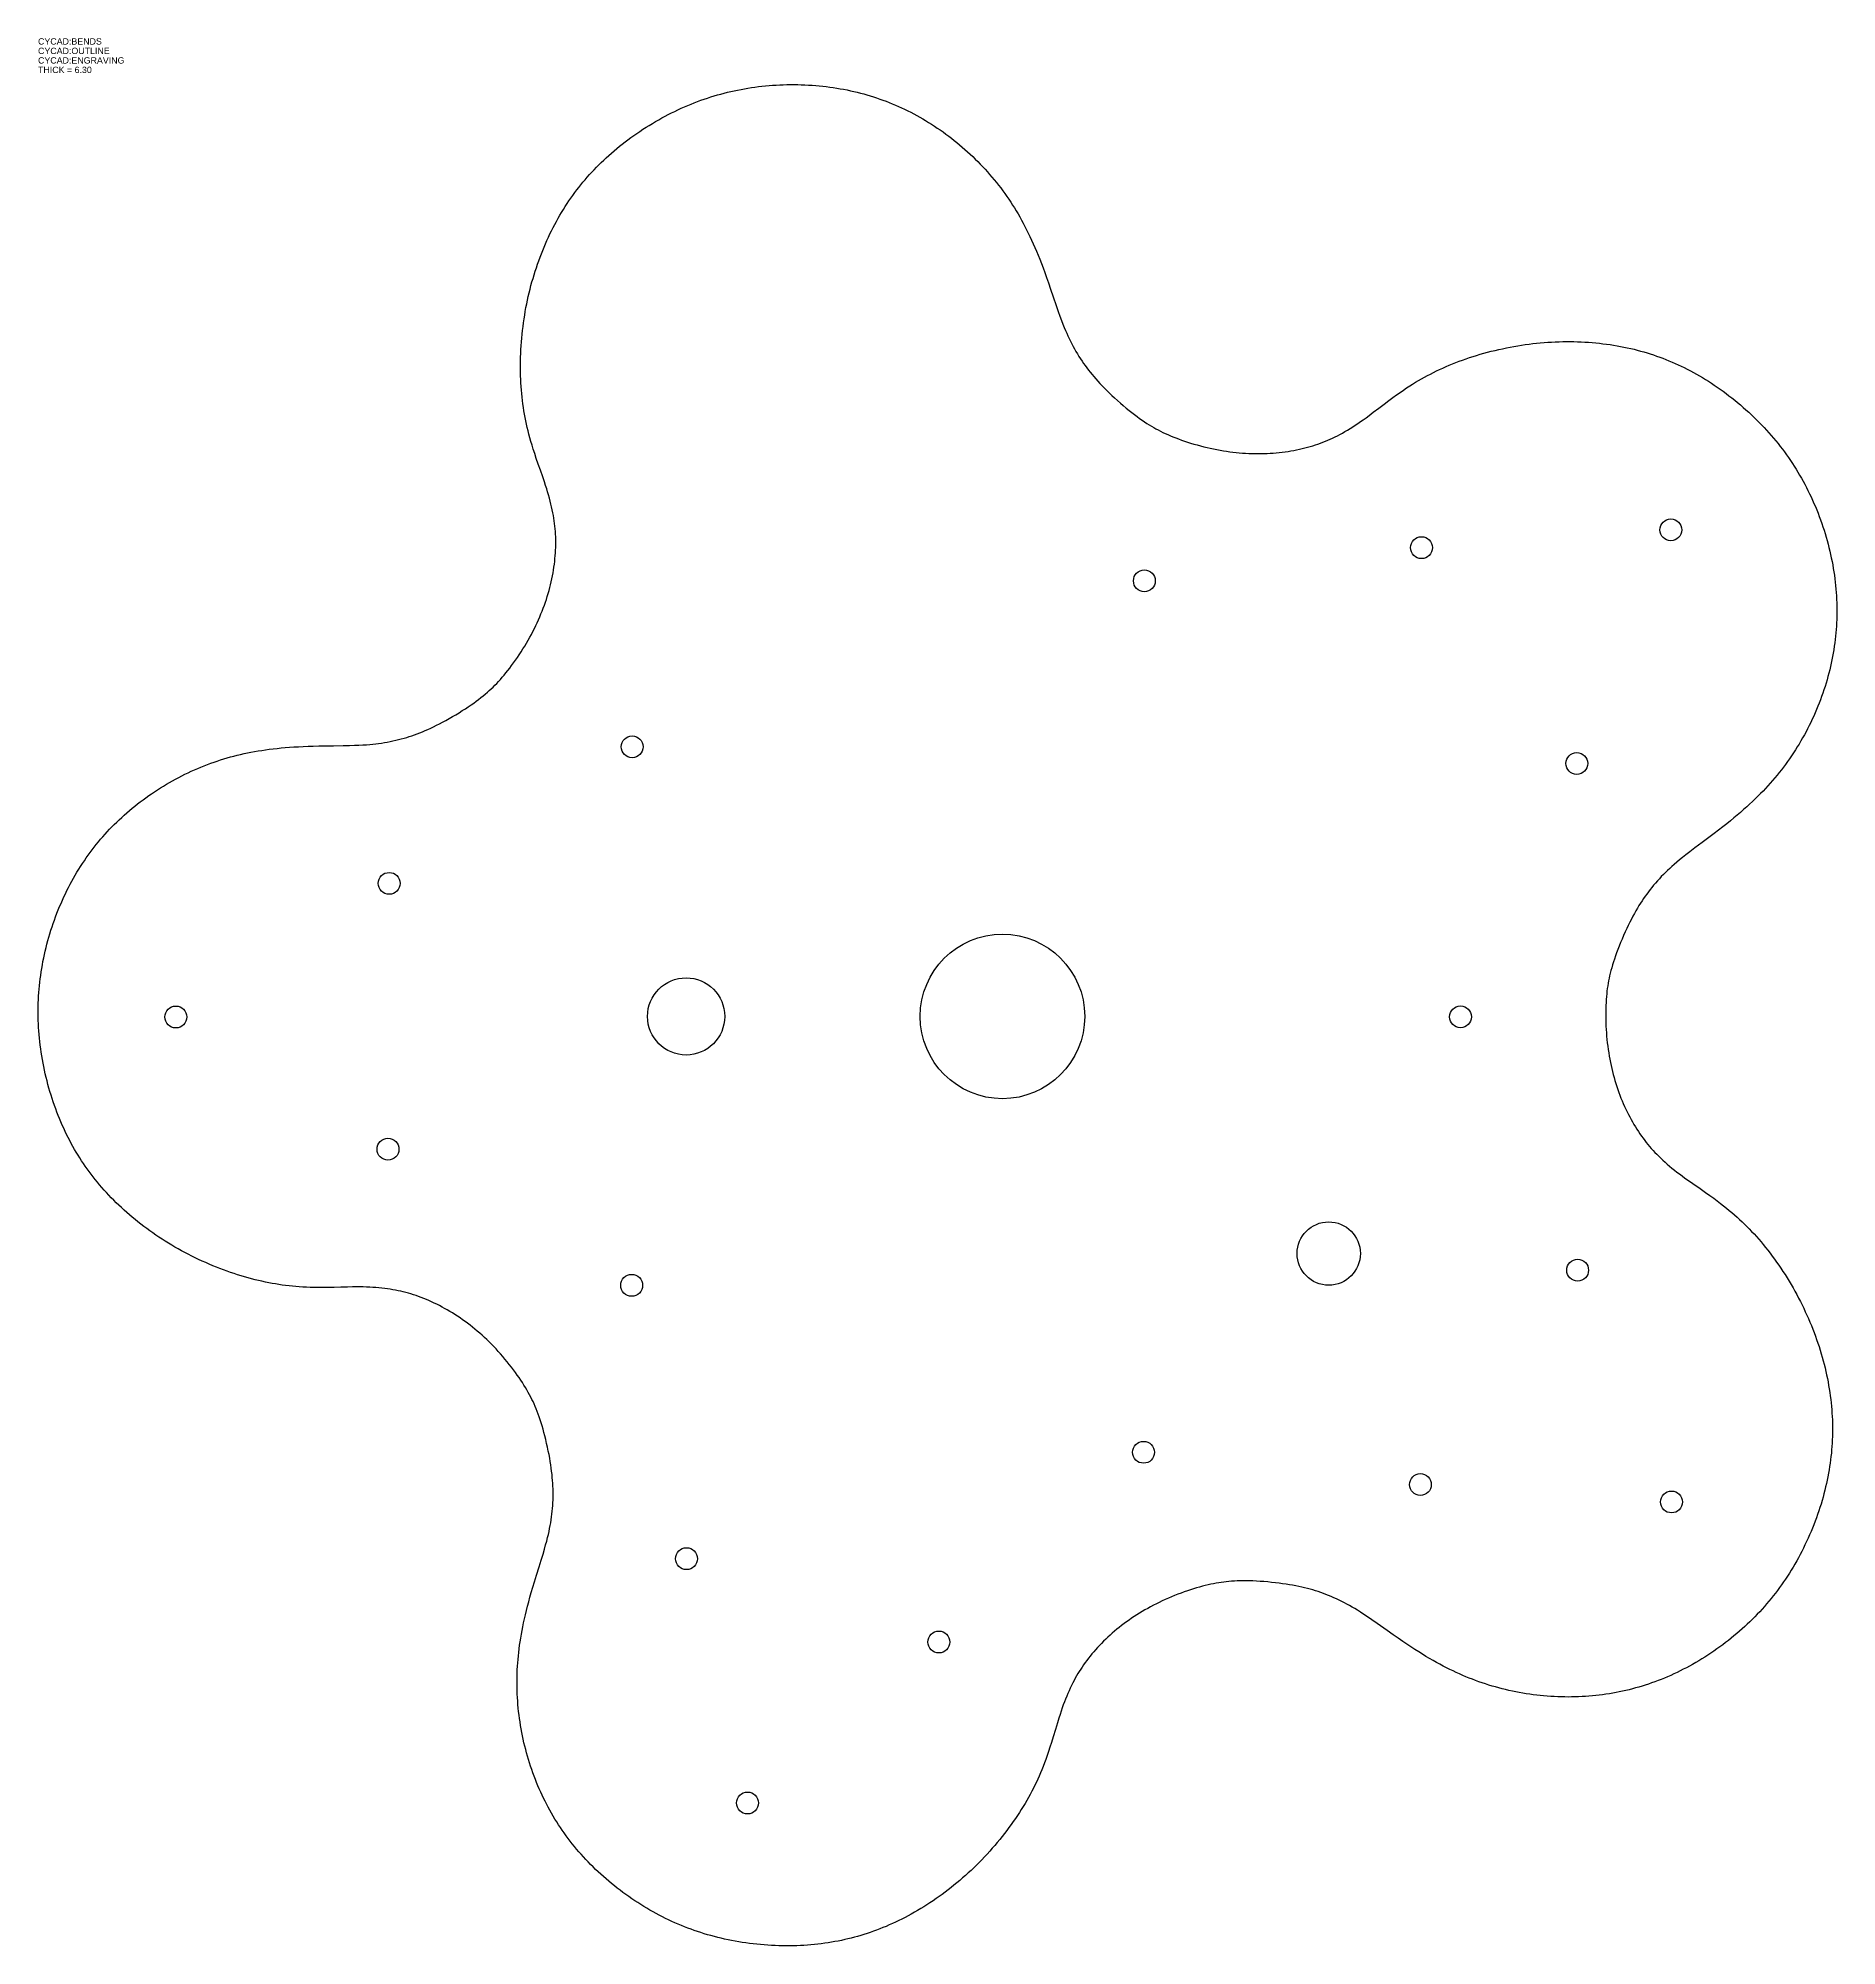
# Model space of a CAD drawing. Header units: millimetres. Extents: x 3 to 287, y -297 to 4.
import ezdxf
from ezdxf.enums import TextEntityAlignment as Align

# ---------------------------------------------------------------- set-up
doc = ezdxf.new("R2010")
doc.units = ezdxf.units.MM
doc.linetypes.add('DASHED', pattern=[0.75, 0.5, -0.25])
for name, color, linetype in [('BENDS', 2, 'DASHED'), ('DESCRIPTION', 1, 'Continuous'), ('ENGRAVING', 4, 'Continuous'), ('OUTLINE', 3, 'Continuous')]:
    doc.layers.add(name, color=color, linetype=linetype)
doc.styles.get("Standard").update_dxf_attribs({"font": 'arial.ttf'})

msp = doc.modelspace()

# ---------------------------------------------------------------- linework, layer by layer
at = {"layer": 'OUTLINE'}
msp.add_lwpolyline([(250.618113, -150.102158), (250.625242, -150.623821), (250.639729, -151.158339), (250.661725, -151.703213), (250.690966, -152.247041), (250.727292, -152.786725), (250.770652, -153.322245), (250.820986, -153.853484), (250.878232, -154.380309), (250.942333, -154.902662), (251.013231, -155.420494), (251.090869, -155.933759), (251.175192, -156.442416), (251.266046, -156.945829), (251.363337, -157.443789), (251.466998, -157.936296), (251.577182, -158.424384), (251.693871, -158.908168), (251.816995, -159.387547), (251.946717, -159.863329), (252.08302, -160.335557), (252.225845, -160.804112), (252.375133, -161.268881), (252.530821, -161.729753), (252.692849, -162.186623), (252.860923, -162.638727), (253.034918, -163.085834), (253.214751, -163.527834), (253.400337, -163.964625), (253.591593, -164.396114), (253.788438, -164.822215), (253.990791, -165.242851), (254.198573, -165.65795), (254.411706, -166.067448), (254.630067, -166.471176), (254.852798, -166.867624), (255.079817, -167.25679), (255.311048, -167.638678), (255.546418, -168.013299), (255.78586, -168.380668), (256.029307, -168.740802), (256.276367, -169.093231), (256.526889, -169.437866), (256.780786, -169.774715), (257.037979, -170.103795), (257.298393, -170.42513), (257.561954, -170.738753), (257.831629, -171.048374), (258.110768, -171.357871), (258.399593, -171.667332), (258.698337, -171.97685), (259.007254, -172.286524), (259.326616, -172.596462), (259.656656, -172.906715), (259.997053, -173.216805), (260.348189, -173.526928), (260.710488, -173.837295), (261.084418, -174.148143), (261.470508, -174.459739), (261.86937, -174.772359), (262.276129, -175.08198), (262.697079, -175.393398), (263.152602, -175.72182), (263.705391, -176.112239), (264.404014, -176.597988), (265.565569, -177.400198), (266.410879, -177.989818), (267.098837, -178.478266), (267.706656, -178.919069), (268.262456, -179.331476), (268.778854, -179.723981), (269.263553, -180.101763), (269.722547, -180.468926), (270.160669, -180.828868), (270.580085, -181.182946), (270.989784, -181.538394), (271.390009, -181.895306), (271.780928, -182.253686), (272.168145, -182.618521), (272.55277, -182.990876), (272.93473, -183.370741), (273.313944, -183.7581), (273.690331, -184.152934), (274.063881, -184.555298), (274.434601, -184.965266), (274.802428, -185.382841), (275.167296, -185.808022), (275.529134, -186.240801), (275.887831, -186.681122), (276.243284, -187.128937), (276.595446, -187.584265), (276.944268, -188.047121), (277.2897, -188.51752), (277.631686, -188.995471), (277.970171, -189.480982), (278.305094, -189.974055), (278.636393, -190.47469), (278.963859, -190.982673), (279.286725, -191.496911), (279.604934, -192.017376), (279.918427, -192.544037), (280.227131, -193.076866), (280.528405, -193.611405), (280.821795, -194.146806), (281.107299, -194.682985), (281.384917, -195.219864), (281.655122, -195.758266), (281.918256, -196.298809), (282.174277, -196.841372), (282.423144, -197.385837), (282.664822, -197.932084), (282.899276, -198.48), (283.126476, -199.02947), (283.346393, -199.580381), (283.559002, -200.132625), (283.764439, -200.686498), (283.962739, -201.242057), (284.153865, -201.799167), (284.337783, -202.357698), (284.514414, -202.917379), (284.683477, -203.477291), (284.844969, -204.037328), (284.998886, -204.59739), (285.145227, -205.157379), (285.283909, -205.716885), (285.414863, -206.275509), (285.538096, -206.833141), (285.653623, -207.389677), (285.761455, -207.945014), (285.861611, -208.49906), (285.954109, -209.051722), (286.038969, -209.602915), (286.116216, -210.152559), (286.185871, -210.700575), (286.247936, -211.24669), (286.302425, -211.79073), (286.349369, -212.332592), (286.388797, -212.87218), (286.420741, -213.409404), (286.445241, -213.944265), (286.462333, -214.476751), (286.472052, -215.00676), (286.474432, -215.534198), (286.469509, -216.058974), (286.457335, -216.581194), (286.437874, -217.104236), (286.411118, -217.627955), (286.377058, -218.152205), (286.335693, -218.676837), (286.287021, -219.201697), (286.230969, -219.72752), (286.167426, -220.255176), (286.096367, -220.78457), (286.01777, -221.315596), (285.931614, -221.848148), (285.837881, -222.38211), (285.736556, -222.917356), (285.627619, -223.453808), (285.511052, -223.991381), (285.386837, -224.529986), (285.254961, -225.069528), (285.115411, -225.60991), (284.968177, -226.151028), (284.813254, -226.692773), (284.650638, -227.235031), (284.480329, -227.777695), (284.30205, -228.321548), (284.115765, -228.866549), (283.92144, -229.412657), (283.719044, -229.959825), (283.50906, -230.506559), (283.292894, -231.049075), (283.070609, -231.587272), (282.842269, -232.121051), (282.607937, -232.650318), (282.36766, -233.175021), (282.121499, -233.695081), (281.869527, -234.210391), (281.611817, -234.720854), (281.348444, -235.226374), (281.07948, -235.726859), (280.804998, -236.222224), (280.525071, -236.712387), (280.23977, -237.197269), (279.94917, -237.676795), (279.653144, -238.151224), (279.351779, -238.620452), (279.045168, -239.084371), (278.733401, -239.542883), (278.416571, -239.995888), (278.094767, -240.443297), (277.768079, -240.885021), (277.436598, -241.320977), (277.100411, -241.751087), (276.759611, -242.175283), (276.412571, -242.595646), (276.058917, -243.012612), (275.698711, -243.426077), (275.332018, -243.835932), (274.958908, -244.242069), (274.579453, -244.644376), (274.193732, -245.042742), (273.801826, -245.437054), (273.403822, -245.827198), (272.999811, -246.213059), (272.589947, -246.594464), (272.174353, -246.971277), (271.753108, -247.343407), (271.326295, -247.71076), (270.894, -248.073246), (270.45631, -248.430772), (270.013319, -248.783246), (269.565122, -249.130576), (269.111817, -249.472671), (268.653505, -249.809439), (268.190449, -250.140672), (267.722802, -250.466252), (267.250678, -250.786091), (266.774195, -251.100101), (266.293465, -251.408189), (265.811059, -251.708693), (265.327101, -252.001576), (264.841675, -252.286826), (264.354866, -252.564434), (263.866668, -252.834448), (263.376399, -253.097283), (262.884193, -253.352893), (262.390179, -253.601235), (261.894484, -253.842269), (261.397232, -254.07596), (260.898546, -254.302278), (260.398541, -254.521193), (259.897335, -254.732683), (259.395038, -254.936726), (258.89176, -255.133304), (258.387778, -255.322334), (257.883244, -255.503789), (257.378282, -255.677654), (256.873011, -255.843919), (256.367546, -256.002577), (255.860818, -256.154004), (255.351762, -256.298539), (254.840526, -256.436134), (254.327261, -256.566746), (253.812116, -256.690333), (253.295235, -256.806865), (252.775252, -256.916653), (252.252276, -257.019651), (251.726423, -257.115814), (251.197809, -257.205099), (250.666558, -257.287464), (250.132795, -257.362869), (249.596652, -257.431276), (249.058263, -257.492646), (248.517767, -257.546947), (247.975306, -257.594144), (247.431054, -257.634205), (246.885202, -257.6671), (246.337875, -257.692805), (245.789201, -257.711299), (245.23931, -257.722565), (244.688335, -257.726585), (244.136411, -257.723345), (243.583677, -257.712834), (243.030272, -257.695042), (242.476339, -257.669962), (241.922041, -257.637588), (241.368044, -257.597948), (240.81449, -257.551049), (240.261521, -257.496902), (239.709278, -257.435518), (239.157903, -257.366914), (238.607536, -257.291106), (238.058319, -257.208114), (237.510391, -257.117961), (236.963891, -257.020671), (236.418959, -256.916272), (235.875785, -256.804802), (235.334518, -256.686297), (234.795296, -256.560791), (234.258258, -256.428324), (233.723541, -256.288935), (233.19128, -256.142667), (232.661607, -255.989563), (232.134651, -255.829669), (231.610542, -255.663035), (231.089404, -255.489709), (230.571217, -255.309695), (230.056069, -255.123034), (229.544096, -254.929783), (229.035429, -254.730002), (228.530198, -254.523757), (228.025361, -254.309838), (227.518826, -254.087337), (227.010583, -253.856186), (226.498788, -253.615483), (225.98307, -253.364954), (225.463197, -253.104378), (224.938919, -252.83352), (224.409615, -252.55195), (223.873386, -252.258541), (223.329546, -251.952762), (222.777307, -251.634011), (222.215762, -251.30159), (221.643549, -250.954512), (221.059161, -250.591664), (220.460896, -250.211769), (219.846033, -249.812887), (219.206063, -249.389257), (218.535021, -248.93658), (217.822858, -248.447776), (217.024825, -247.8918), (216.07362, -247.22125), (214.482838, -246.096303), (213.661545, -245.522929), (212.99272, -245.064587), (212.406773, -244.672017), (211.883955, -244.330781), (211.404131, -244.026669), (210.957054, -243.752298), (210.540962, -243.505782), (210.135727, -243.274275), (209.727027, -243.049166), (209.314999, -242.83053), (208.900826, -242.619003), (208.486085, -242.415378), (208.07089, -242.219659), (207.655348, -242.031843), (207.239561, -241.851923), (206.823624, -241.679887), (206.407487, -241.515662), (205.990823, -241.359066), (205.573791, -241.210121), (205.156545, -241.068841), (204.739231, -240.935237), (204.321987, -240.809311), (203.904959, -240.691002), (203.476961, -240.577057), (203.037116, -240.467396), (202.584537, -240.361961), (202.118185, -240.260684), (201.63683, -240.163481), (201.138979, -240.070259), (200.626923, -239.981679), (200.100513, -239.897901), (199.558345, -239.818875), (198.998733, -239.744544), (198.419619, -239.674836), (197.819292, -239.609825), (197.21116, -239.551241), (196.595034, -239.499157), (195.986964, -239.455144), (195.410633, -239.42091), (194.860125, -239.395659), (194.331176, -239.37882), (193.820819, -239.369977), (193.326817, -239.368806), (192.847385, -239.375048), (192.381065, -239.38849), (191.926653, -239.408971), (191.487793, -239.436151), (191.063958, -239.469806), (190.653572, -239.509789), (190.252362, -239.556258), (189.857457, -239.60929), (189.454221, -239.670691), (189.043152, -239.740563), (188.625232, -239.818902), (188.19999, -239.905935), (187.767219, -240.001857), (187.327499, -240.106694), (186.880319, -240.220707), (186.425115, -240.344189), (185.961403, -240.477427), (185.488362, -240.620819), (185.00518, -240.774797), (184.513643, -240.938987), (184.012952, -241.113812), (183.503598, -241.299324), (182.996255, -241.491839), (182.491063, -241.691324), (181.991727, -241.896341), (181.498999, -242.106537), (181.012867, -242.321854), (180.533401, -242.542204), (180.060622, -242.767514), (179.594545, -242.997716), (179.135179, -243.232744), (178.682528, -243.472536), (178.23651, -243.71707), (177.796684, -243.966528), (177.363114, -244.220823), (176.935859, -244.47987), (176.514971, -244.743587), (176.100494, -245.011894), (175.69219, -245.284888), (175.289169, -245.563111), (174.891544, -245.846458), (174.499424, -246.134827), (174.112912, -246.428113), (173.732104, -246.726215), (173.357298, -247.028876), (172.989319, -247.3354), (172.628225, -247.645681), (172.274066, -247.959619), (171.926887, -248.277117), (171.586726, -248.598082), (171.253592, -248.922442), (170.92737, -249.250251), (170.608116, -249.581395), (170.295949, -249.915712), (169.992403, -250.251508), (169.697422, -250.588727), (169.410949, -250.927322), (169.132922, -251.267248), (168.863279, -251.608466), (168.601955, -251.95094), (168.348713, -252.294863), (168.103507, -252.640189), (167.866343, -252.986803), (167.63722, -253.334596), (167.416129, -253.683469), (167.203054, -254.033327), (166.995746, -254.387658), (166.791057, -254.751788), (166.588915, -255.126092), (166.389241, -255.510984), (166.191946, -255.906922), (165.996929, -256.314418), (165.804133, -256.733975), (165.614988, -257.162868), (165.429451, -257.601459), (165.247473, -258.050147), (165.069001, -258.509369), (164.89398, -258.979607), (164.722333, -259.461384), (164.552856, -259.958425), (164.382447, -260.480054), (164.195468, -261.074024), (163.963268, -261.833101), (163.652743, -262.867589), (163.298337, -264.042664), (163.025457, -264.924481), (162.784796, -265.677294), (162.558217, -266.361191), (162.340338, -266.994915), (162.127911, -267.589778), (161.91885, -268.153092), (161.710834, -268.692295), (161.502838, -269.210918), (161.29257, -269.715479), (161.077682, -270.212126), (160.858217, -270.700949), (160.633675, -271.183317), (160.401164, -271.665623), (160.160669, -272.147799), (159.912174, -272.629771), (159.655669, -273.111459), (159.391145, -273.592783), (159.118612, -274.073629), (158.838057, -274.553926), (158.549468, -275.033605), (158.252834, -275.512595), (157.948147, -275.990819), (157.63544, -276.468139), (157.314696, -276.944498), (156.985892, -277.41985), (156.649006, -277.894142), (156.30402, -278.367321), (155.950918, -278.839328), (155.589686, -279.3101), (155.220316, -279.779573), (154.8428, -280.247676), (154.457778, -280.713529), (154.065723, -281.176499), (153.66666, -281.636511), (153.26062, -282.093488), (152.848482, -282.546376), (152.432809, -282.992319), (152.013686, -283.431273), (151.591197, -283.863198), (151.165426, -284.288062), (150.735349, -284.706939), (150.300983, -285.119833), (149.862429, -285.526665), (149.419789, -285.927357), (148.973164, -286.321838), (148.522655, -286.710036), (148.068362, -287.091886), (147.610383, -287.467323), (147.148799, -287.836304), (146.683202, -288.199177), (146.213708, -288.555862), (145.74043, -288.906282), (145.263484, -289.250362), (144.783505, -289.587652), (144.301124, -289.917724), (143.816438, -290.240545), (143.329538, -290.556086), (142.840516, -290.864319), (142.349876, -291.164955), (141.857789, -291.457928), (141.364361, -291.743215), (140.869694, -292.020799), (140.373883, -292.290664), (139.877024, -292.552801), (139.379204, -292.807202), (138.88051, -293.053863), (138.381022, -293.292784), (137.880842, -293.523953), (137.380298, -293.747257), (136.879499, -293.96269), (136.378549, -294.17025), (135.877546, -294.369939), (135.376584, -294.561763), (134.875512, -294.745822), (134.374397, -294.922131), (133.873345, -295.09069), (133.372456, -295.251502), (132.871827, -295.404574), (132.370218, -295.550338), (131.86548, -295.689446), (131.357749, -295.821843), (130.847163, -295.947477), (130.333866, -296.066297), (129.818003, -296.178256), (129.298366, -296.28361), (128.774688, -296.382381), (128.247046, -296.474518), (127.715524, -296.559968), (127.180213, -296.638681), (126.641264, -296.710595), (126.098855, -296.775652), (125.553073, -296.833805), (125.004009, -296.885012), (124.451762, -296.929229), (123.896364, -296.96642), (123.337687, -296.99656), (122.775804, -297.019609), (122.210797, -297.035525), (121.642749, -297.044271), (121.071623, -297.045811), (120.497213, -297.040108), (119.919571, -297.027121), (119.338758, -297.006809), (118.754837, -296.979129), (118.170901, -296.944169), (117.589105, -296.902041), (117.00956, -296.852773), (116.432371, -296.796397), (115.857646, -296.732942), (115.285541, -296.662449), (114.71618, -296.584955), (114.149683, -296.5005), (113.586165, -296.409123), (113.025736, -296.310868), (112.468501, -296.205777), (111.914563, -296.093894), (111.364018, -295.975265), (110.816958, -295.849934), (110.273306, -295.717911), (109.732791, -295.579157), (109.195548, -295.433724), (108.661705, -295.281668), (108.131388, -295.123044), (107.604718, -294.957908), (107.08181, -294.78632), (106.562776, -294.608338), (106.047724, -294.424021), (105.536757, -294.233431), (105.029537, -294.036477), (104.52343, -293.832166), (104.018552, -293.62052), (103.515023, -293.401565), (103.012967, -293.175332), (102.512509, -292.941853), (102.013776, -292.701165), (101.516901, -292.453309), (101.022015, -292.198329), (100.529254, -291.936273), (100.038754, -291.667193), (99.5508, -291.391222), (99.065511, -291.108411), (98.582999, -290.81881), (98.103378, -290.522469), (97.626762, -290.219444), (97.153266, -289.909792), (96.683006, -289.593574), (96.216099, -289.270854), (95.752663, -288.941698), (95.292859, -288.606206), (94.837048, -288.264628), (94.385348, -287.917046), (93.937879, -287.563545), (93.494756, -287.204212), (93.056861, -286.839743), (92.625742, -286.47143), (92.201441, -286.099354), (91.783991, -285.723591), (91.373426, -285.344217), (90.969435, -284.960997), (90.571669, -284.573642), (90.18021, -284.182265), (89.79514, -283.786974), (89.416532, -283.387879), (89.044456, -282.985086), (88.678979, -282.5787), (88.32016, -282.168825), (87.968057, -281.755562), (87.622722, -281.33901), (87.284232, -280.919298), (86.952739, -280.496656), (86.628301, -280.0712), (86.310967, -279.643045), (86.000786, -279.212301), (85.697793, -278.779082), (85.400776, -278.341718), (85.109546, -277.899936), (84.824193, -277.453859), (84.544803, -277.003614), (84.271462, -276.54933), (84.004021, -276.090756), (83.742087, -275.627212), (83.48574, -275.158792), (83.235055, -274.685593), (82.990112, -274.207717), (82.750987, -273.725269), (82.517757, -273.238361), (82.290499, -272.747108), (82.069289, -272.251628), (81.854203, -271.752046), (81.645313, -271.248489), (81.442709, -270.741123), (81.246461, -270.230084), (81.056628, -269.715483), (80.873268, -269.197437), (80.696439, -268.676065), (80.526196, -268.151489), (80.362594, -267.623835), (80.205685, -267.093231), (80.055521, -266.55981), (79.912151, -266.023704), (79.775684, -265.485269), (79.646247, -264.944974), (79.523875, -264.402954), (79.4086, -263.85935), (79.300453, -263.3143), (79.199461, -262.767944), (79.105651, -262.220421), (79.019044, -261.671872), (78.939662, -261.122437), (78.867521, -260.572255), (78.802639, -260.021475), (78.745031, -259.470261), (78.694707, -258.918757), (78.651676, -258.367107), (78.615943, -257.815455), (78.587511, -257.263942), (78.566379, -256.71271), (78.552545, -256.161896), (78.546005, -255.611639), (78.546751, -255.062074), (78.554772, -254.513306), (78.570061, -253.96528), (78.592604, -253.418144), (78.622387, -252.872046), (78.659395, -252.327128), (78.703581, -251.783531), (78.755409, -251.235242), (78.814964, -250.68208), (78.882385, -250.1234), (78.957874, -249.558162), (79.041561, -248.986095), (79.133586, -248.40691), (79.234099, -247.82029), (79.343523, -247.224325), (79.462246, -246.617581), (79.590583, -245.999158), (79.7289, -245.368026), (79.87763, -244.722922), (80.037367, -244.062005), (80.208754, -243.383384), (80.392569, -242.68476), (80.590776, -241.959411), (80.806101, -241.198276), (81.041367, -240.392496), (81.305661, -239.511895), (81.618894, -238.491339), (82.029944, -237.170781), (82.365609, -236.088075), (82.654054, -235.138742), (82.881274, -234.366622), (83.07207, -233.692023), (83.233826, -233.0925), (83.373696, -232.544964), (83.495535, -232.037416), (83.601273, -231.564726), (83.6959, -231.107903), (83.783354, -230.649851), (83.863606, -230.190724), (83.936458, -229.73162), (84.001615, -229.274445), (84.059113, -228.819309), (84.108985, -228.366314), (84.151271, -227.915552), (84.186011, -227.467111), (84.213261, -227.020943), (84.233102, -226.576497), (84.245562, -226.133938), (84.250671, -225.69342), (84.248464, -225.255091), (84.238978, -224.819089), (84.222301, -224.385539), (84.198097, -223.943614), (84.166131, -223.491312), (84.12617, -223.027678), (84.077939, -222.551585), (84.021113, -222.061686), (83.955283, -221.556331), (83.88082, -221.04036), (83.797864, -220.515989), (83.706202, -219.982534), (83.604143, -219.430716), (83.490368, -218.854593), (83.363444, -218.249108), (83.229863, -217.647374), (83.089978, -217.050919), (82.945549, -216.46738), (82.800331, -215.911591), (82.653631, -215.379467), (82.5055, -214.870046), (82.355804, -214.381767), (82.204095, -213.912148), (82.050023, -213.459229), (81.893305, -213.021427), (81.733701, -212.597444), (81.572153, -212.189258), (81.408859, -211.796733), (81.243528, -211.418503), (81.075051, -211.051423), (80.902754, -210.69338), (80.719567, -210.32926), (80.525286, -209.959083), (80.320998, -209.585339), (80.106369, -209.207688), (79.881066, -208.825826), (79.644985, -208.439861), (79.397689, -208.049344), (79.13867, -207.653766), (78.868052, -207.253604), (78.585273, -206.84829), (78.289676, -206.437165), (77.981228, -206.020476), (77.659185, -205.597487), (77.322805, -205.167637), (76.982351, -204.74441), (76.637915, -204.327862), (76.289581, -203.918043), (75.937436, -203.514996), (75.58156, -203.118764), (75.22291, -202.730368), (74.861877, -202.350155), (74.498519, -201.978098), (74.13289, -201.614166), (73.765043, -201.258327), (73.395028, -200.910543), (73.022132, -200.570061), (72.646371, -200.236837), (72.267851, -199.910913), (71.886676, -199.592325), (71.502943, -199.281104), (71.116753, -198.977273), (70.727391, -198.680216), (70.334932, -198.389958), (69.939505, -198.106566), (69.54124, -197.830103), (69.14026, -197.560624), (68.73669, -197.298186), (68.331439, -197.043355), (67.924699, -196.796203), (67.516587, -196.556751), (67.107214, -196.325016), (66.696686, -196.101008), (66.285104, -195.884734), (65.872525, -195.676175), (65.459068, -195.475344), (65.044843, -195.282258), (64.631711, -195.097745), (64.219885, -194.921821), (63.809397, -194.754416), (63.400269, -194.595458), (62.992522, -194.444877), (62.58617, -194.302599), (62.180789, -194.168398), (61.776265, -194.04217), (61.372727, -193.923898), (60.970296, -193.813557), (60.569081, -193.711118), (60.169184, -193.616548), (59.767703, -193.529057), (59.357827, -193.447115), (58.939189, -193.370772), (58.511389, -193.30008), (58.073981, -193.235098), (57.62647, -193.17589), (57.168282, -193.12254), (56.702395, -193.075559), (56.228742, -193.035048), (55.746976, -193.001084), (55.25672, -192.973752), (54.757558, -192.953143), (54.249041, -192.939351), (53.727794, -192.932392), (53.181566, -192.932135), (52.558462, -192.938537), (51.762374, -192.953168), (50.675369, -192.978781), (49.661395, -193.001758), (48.707583, -193.01747), (47.902529, -193.02346), (47.174875, -193.021311), (46.498903, -193.01179), (45.8624, -192.995342), (45.257518, -192.972262), (44.677668, -192.942712), (44.118167, -192.906794), (43.575393, -192.864596), (43.037621, -192.815463), (42.50486, -192.759455), (41.97711, -192.696644), (41.449286, -192.626508), (40.918881, -192.548717), (40.385946, -192.46323), (39.850534, -192.370006), (39.312706, -192.269005), (38.772622, -192.160204), (38.230511, -192.043601), (37.686429, -191.91916), (37.140438, -191.786846), (36.592604, -191.646627), (36.04299, -191.498471), (35.491627, -191.342337), (34.93854, -191.178181), (34.38376, -191.005963), (33.827318, -190.82564), (33.269251, -190.637172), (32.709601, -190.440521), (32.148413, -190.235648), (31.585736, -190.022517), (31.021839, -189.801168), (30.4585, -189.57224), (29.895793, -189.335734), (29.3338, -189.091654), (28.772607, -188.839996), (28.216349, -188.582565), (27.666059, -188.319863), (27.121785, -188.051953), (26.583572, -187.778901), (26.050562, -187.50032), (25.521942, -187.215821), (24.997821, -186.925476), (24.478301, -186.629358), (23.963484, -186.32754), (23.453466, -186.020098), (22.948341, -185.707104), (22.448201, -185.388634), (21.953134, -185.064763), (21.463026, -184.735437), (20.977858, -184.400662), (20.497732, -184.060521), (20.022748, -183.715103), (19.553043, -183.364519), (19.089216, -183.009233), (18.631342, -182.649332), (18.179493, -182.284901), (17.733735, -181.916024), (17.294505, -181.543088), (16.862391, -181.166628), (16.437426, -180.786725), (16.019639, -180.403457), (15.609052, -180.0169), (15.205385, -179.626848), (14.808461, -179.233177), (14.418337, -178.835985), (14.035063, -178.435369), (13.658688, -178.03142), (13.289589, -177.624585), (12.928058, -177.215236), (12.574114, -176.80346), (12.22777, -176.389339), (11.889038, -175.972948), (11.557771, -175.554183), (11.23368, -175.13274), (10.916812, -174.708734), (10.60721, -174.282277), (10.304914, -173.853476), (10.00995, -173.422441), (9.720615, -172.986764), (9.436629, -172.546012), (9.158083, -172.100293), (8.885067, -171.649716), (8.617671, -171.194396), (8.355774, -170.734104), (8.098867, -170.267916), (7.847026, -169.79589), (7.600325, -169.318088), (7.358842, -168.83458), (7.122654, -168.345439), (6.891901, -167.850867), (6.666659, -167.350945), (6.446994, -166.845742), (6.232979, -166.335334), (6.024682, -165.819802), (5.822072, -165.298981), (5.625181, -164.772857), (5.434073, -164.241487), (5.248811, -163.704938), (5.069456, -163.163276), (4.896006, -162.616376), (4.728507, -162.06425), (4.567016, -161.506947), (4.41159, -160.944518), (4.262522, -160.3778), (4.121025, -159.811228), (3.9871, -159.244911), (3.860746, -158.67895), (3.741959, -158.113448), (3.630677, -157.54824), (3.526847, -156.983187), (3.430474, -156.418422), (3.341561, -155.854075), (3.260107, -155.290272), (3.186108, -154.727138), (3.119558, -154.16479), (3.06045, -153.603346), (3.008772, -153.042917), (2.964515, -152.483614), (2.92769, -151.925876), (2.898283, -151.369879), (2.876271, -150.815739), (2.86163, -150.263564), (2.85433, -149.713461), (2.854322, -149.164323), (2.861593, -148.616034), (2.876129, -148.068738), (2.897916, -147.522581), (2.926933, -146.977704), (2.96324, -146.432595), (3.00689, -145.886529), (3.057893, -145.339628), (3.116256, -144.792015), (3.181987, -144.243818), (3.255087, -143.695169), (3.335558, -143.146202), (3.423396, -142.597054), (3.518599, -142.047865), (3.621156, -141.498778), (3.731067, -140.949886), (3.848334, -140.401259), (3.972946, -139.85302), (4.104893, -139.305293), (4.244159, -138.758204), (4.390727, -138.211883), (4.544576, -137.66646), (4.705685, -137.122067), (4.874026, -136.57884), (5.049573, -136.036915), (5.232122, -135.496964), (5.42154, -134.959404), (5.617782, -134.424364), (5.820798, -133.891975), (6.030544, -133.362367), (6.246252, -132.837495), (6.467719, -132.317786), (6.694878, -131.80331), (6.927665, -131.294136), (7.166011, -130.790323), (7.410198, -130.291197), (7.660169, -129.796822), (7.915844, -129.307307), (8.177144, -128.822758), (8.443987, -128.343275), (8.716295, -127.868953), (8.993987, -127.399882), (9.276986, -126.936148), (9.565213, -126.477832), (9.85859, -126.025012), (10.156997, -125.577827), (10.460322, -125.136398), (10.768471, -124.700816), (11.081349, -124.271166), (11.398863, -123.847526), (11.721385, -123.429339), (12.050015, -123.015134), (12.384667, -122.605032), (12.725253, -122.199156), (13.071681, -121.797627), (13.423854, -121.400563), (13.782307, -121.007365), (14.147137, -120.61795), (14.518278, -120.232422), (14.895658, -119.850884), (15.279202, -119.473442), (15.66883, -119.100203), (16.064459, -118.731274), (16.465999, -118.366763), (16.873359, -118.006781), (17.28644, -117.651435), (17.705136, -117.300843), (18.129301, -116.955147), (18.558847, -116.614437), (18.993684, -116.278805), (19.433716, -115.948342), (19.878845, -115.623138), (20.328969, -115.303284), (20.783985, -114.988869), (21.243783, -114.679982), (21.708253, -114.376712), (22.177281, -114.079148), (22.650321, -113.787649), (23.1272, -113.502327), (23.607794, -113.223256), (24.091982, -112.950509), (24.57964, -112.684155), (25.070641, -112.424261), (25.564861, -112.170894), (26.062172, -111.924117), (26.562448, -111.683989), (27.065559, -111.450568), (27.571371, -111.223915), (28.079746, -111.004086), (28.59055, -110.791132), (29.103649, -110.585105), (29.618906, -110.386052), (30.136189, -110.194016), (30.655363, -110.009041), (31.176296, -109.831164), (31.698855, -109.660422), (32.222909, -109.496847), (32.748491, -109.340419), (33.27557, -109.191136), (33.804, -109.049034), (34.333639, -108.914142), (34.864342, -108.786483), (35.399565, -108.665194), (35.94232, -108.549613), (36.492762, -108.439785), (37.051838, -108.335601), (37.619837, -108.237101), (38.197073, -108.144328), (38.783882, -108.057327), (39.381386, -107.976029), (39.991896, -107.900226), (40.616354, -107.82994), (41.255841, -107.765197), (41.911614, -107.706025), (42.585364, -107.652436), (43.279084, -107.604447), (43.995108, -107.562089), (44.737298, -107.525317), (45.517852, -107.493736), (46.345703, -107.467295), (47.238529, -107.445699), (48.263441, -107.427609), (49.548971, -107.410966), (51.076825, -107.390793), (52.061755, -107.37167), (52.862152, -107.349052), (53.56032, -107.321897), (54.178284, -107.290347), (54.740122, -107.254063), (55.258354, -107.213022), (55.741494, -107.167231), (56.203758, -107.11601), (56.665276, -107.057556), (57.125893, -106.991886), (57.584914, -106.919086), (58.040062, -106.839515), (58.491223, -106.753237), (58.938293, -106.660316), (59.381174, -106.560815), (59.819779, -106.454799), (60.253983, -106.342334), (60.682119, -106.223892), (61.104184, -106.099548), (61.520183, -105.969395), (61.93429, -105.832216), (62.346813, -105.687909), (62.757569, -105.536543), (63.172601, -105.375917), (63.594444, -105.204946), (64.023815, -105.023173), (64.461551, -104.830065), (64.908637, -104.624996), (65.366255, -104.407213), (65.832761, -104.17725), (66.306909, -103.935507), (66.789634, -103.681338), (67.285265, -103.412296), (67.797851, -103.125948), (68.330765, -102.820011), (68.860929, -102.507273), (69.38436, -102.190039), (69.896213, -101.871192), (70.379945, -101.561093), (70.839701, -101.257549), (71.277537, -100.959593), (71.695058, -100.666506), (72.09441, -100.377141), (72.477294, -100.090595), (72.845087, -99.806133), (73.198924, -99.523146), (73.53674, -99.243508), (73.857905, -98.968048), (74.163944, -98.695839), (74.460761, -98.422053), (74.754532, -98.141214), (75.045144, -97.853366), (75.333541, -97.557558), (75.623885, -97.249465), (75.916659, -96.928331), (76.212415, -96.593243), (76.507816, -96.247663), (76.802941, -95.891314), (77.09798, -95.523782), (77.394214, -95.143279), (77.692258, -94.748765), (77.992649, -94.339228), (78.294094, -93.916101), (78.596596, -93.4791), (78.900572, -93.027259), (79.197896, -92.572265), (79.48752, -92.115723), (79.769431, -91.657728), (80.043617, -91.198372), (80.310071, -90.737743), (80.568428, -90.276536), (80.818263, -89.815601), (81.059618, -89.354987), (81.292538, -88.894739), (81.51707, -88.434896), (81.733262, -87.975496), (81.941509, -87.515848), (82.142019, -87.055611), (82.33478, -86.594904), (82.519786, -86.133841), (82.697034, -85.672532), (82.866527, -85.211081), (83.028501, -84.748967), (83.183042, -84.286036), (83.330126, -83.822435), (83.469736, -83.358306), (83.601855, -82.893784), (83.726471, -82.429004), (83.843395, -81.96476), (83.952548, -81.501509), (84.053945, -81.03937), (84.147606, -80.578452), (84.233556, -80.118858), (84.311818, -79.660688), (84.382397, -79.204176), (84.445317, -78.749449), (84.500608, -78.296609), (84.54816, -77.846888), (84.587998, -77.400637), (84.620188, -76.957899), (84.644796, -76.518706), (84.661887, -76.083087), (84.671525, -75.651062), (84.673747, -75.223613), (84.668624, -74.801485), (84.656249, -74.384617), (84.636681, -73.971303), (84.609873, -73.558928), (84.575847, -73.147704), (84.534558, -72.736547), (84.485439, -72.319609), (84.428343, -71.896611), (84.363115, -71.467253), (84.289582, -71.031206), (84.207555, -70.588107), (84.11682, -70.137549), (84.017503, -69.680906), (83.909504, -69.218277), (83.792619, -68.749292), (83.66662, -68.273541), (83.531259, -67.790571), (83.386251, -67.299874), (83.231893, -66.802969), (83.064494, -66.287675), (82.864076, -65.692246), (82.601665, -64.932907), (82.235518, -63.890476), (81.89348, -62.912992), (81.588096, -62.021817), (81.335858, -61.263207), (81.114923, -60.574786), (80.916433, -59.931697), (80.736406, -59.323076), (80.572254, -58.741873), (80.421909, -58.182269), (80.283831, -57.63982), (80.157067, -57.112114), (80.038193, -56.586019), (79.927181, -56.061617), (79.823997, -55.538985), (79.728028, -55.015365), (79.638539, -54.486904), (79.555587, -53.953631), (79.479225, -53.41558), (79.409511, -52.872791), (79.346507, -52.325346), (79.290296, -51.773534), (79.240931, -51.217392), (79.198462, -50.656967), (79.162941, -50.092307), (79.13442, -49.523466), (79.112949, -48.950504), (79.098577, -48.37343), (79.091353, -47.792257), (79.091326, -47.207001), (79.098547, -46.617685), (79.113064, -46.024333), (79.134928, -45.426976), (79.164189, -44.825646), (79.200903, -44.220381), (79.244987, -43.61353), (79.296443, -43.005418), (79.355286, -42.396134), (79.421533, -41.785772), (79.494901, -41.177269), (79.575134, -40.572735), (79.662185, -39.97224), (79.756009, -39.375849), (79.856633, -38.783101), (79.964247, -38.192673), (80.078815, -37.60469), (80.200299, -37.019274), (80.32866, -36.436545), (80.463858, -35.856617), (80.605853, -35.279606), (80.7546, -34.70562), (80.910056, -34.134768), (81.072189, -33.567106), (81.240971, -33.002673), (81.41635, -32.44159), (81.598273, -31.883978), (81.786682, -31.32995), (81.9818, -30.778792), (82.183638, -30.230456), (82.391519, -29.686804), (82.604768, -29.149545), (82.823425, -28.618428), (83.04786, -28.092421), (83.277999, -27.571619), (83.513767, -27.056109), (83.755093, -26.545973), (84.001903, -26.041288), (84.254126, -25.542125), (84.511692, -25.04855), (84.774533, -24.560624), (85.042579, -24.078403), (85.315663, -23.602128), (85.593494, -23.132234), (85.875993, -22.668777), (86.16308, -22.211806), (86.454678, -21.761363), (86.750744, -21.317433), (87.051641, -20.879394), (87.357274, -20.44733), (87.667553, -20.021317), (87.982389, -19.601427), (88.301691, -19.187724), (88.626674, -18.778561), (88.958269, -18.37275), (89.296408, -17.970408), (89.641016, -17.571655), (89.992017, -17.176613), (90.349331, -16.785392), (90.713766, -16.39713), (91.085291, -16.011916), (91.463869, -15.629837), (91.84946, -15.250987), (92.24202, -14.875461), (92.641442, -14.503411), (93.047653, -14.134952), (93.460607, -13.770173), (93.880254, -13.409162), (94.306538, -13.052013), (94.739584, -12.698662), (95.179505, -12.349062), (95.626271, -12.003287), (96.079845, -11.661414), (96.540187, -11.323523), (97.007215, -10.989721), (97.480873, -10.660097), (97.961125, -10.334722), (98.44793, -10.013667), (98.941255, -9.697024), (99.436878, -9.387561), (99.934483, -9.085451), (100.433973, -8.79072), (100.935253, -8.503393), (101.438399, -8.223392), (101.943718, -7.950516), (102.451082, -7.684811), (102.960368, -7.426321), (103.471455, -7.175085), (103.984224, -6.931137), (104.498558, -6.69451), (105.014343, -6.465233), (105.53147, -6.24333), (106.049829, -6.028825), (106.569048, -5.821849), (107.088854, -5.622484), (107.60913, -5.430744), (108.129762, -5.246639), (108.650642, -5.070174), (109.172635, -4.901019), (109.696275, -4.738979), (110.22142, -4.584091), (110.747926, -4.436388), (111.275653, -4.295899), (111.80541, -4.162393), (112.338351, -4.035574), (112.874366, -3.915489), (113.413339, -3.802184), (113.955151, -3.695705), (114.499678, -3.596094), (115.046795, -3.503394), (115.596369, -3.417646), (116.148268, -3.338886), (116.702352, -3.267153), (117.258505, -3.202478), (117.816656, -3.144883), (118.376685, -3.094398), (118.938472, -3.051049), (119.501892, -3.014862), (120.066817, -2.985858), (120.633117, -2.964059), (121.200659, -2.949483), (121.769308, -2.942148), (122.338925, -2.942069), (122.908915, -2.949259), (123.478655, -2.963721), (124.048005, -2.985448), (124.616828, -3.014434), (125.184985, -3.050673), (125.750837, -3.094064), (126.31355, -3.144525), (126.873036, -3.202014), (127.429212, -3.266491), (127.982, -3.337911), (128.531974, -3.416312), (129.079209, -3.501681), (129.623575, -3.593973), (130.164946, -3.693146), (130.703203, -3.799154), (131.238228, -3.91195), (131.769911, -4.031486), (132.298146, -4.157713), (132.822829, -4.290582), (133.343865, -4.430042), (133.861131, -4.576036), (134.374488, -4.728496), (134.883818, -4.887361), (135.389011, -5.052568), (135.889958, -5.224054), (136.386797, -5.401822), (136.881867, -5.586675), (137.375026, -5.778573), (137.866132, -5.97747), (138.35504, -6.183319), (138.841607, -6.396067), (139.326265, -6.61591), (139.809283, -6.842982), (140.290542, -7.077252), (140.769922, -7.318685), (141.247301, -7.567242), (141.722552, -7.82288), (142.195549, -8.085552), (142.666161, -8.355209), (143.134258, -8.631796), (143.599706, -8.915255), (144.062372, -9.205525), (144.522061, -9.502505), (144.978654, -9.806134), (145.432037, -10.116354), (145.882094, -10.433102), (146.328709, -10.756314), (146.771764, -11.085919), (147.211143, -11.421847), (147.646727, -11.764021), (148.078398, -12.112363), (148.506038, -12.466791), (148.929234, -12.82698), (149.347725, -13.192714), (149.761403, -13.5639), (150.170161, -13.940443), (150.573896, -14.322247), (150.972504, -14.709213), (151.365885, -15.101242), (151.753939, -15.498233), (152.136572, -15.900083), (152.513687, -16.306689), (152.885197, -16.717949), (153.251011, -17.133757), (153.611038, -17.554001), (153.965186, -17.978566), (154.31337, -18.407341), (154.655505, -18.840209), (154.99151, -19.277056), (155.321306, -19.717768), (155.64482, -20.16223), (155.961977, -20.610326), (156.272783, -21.062044), (156.577274, -21.51742), (156.875373, -21.976326), (157.167006, -22.438637), (157.452106, -22.904224), (157.732418, -23.375875), (158.009805, -23.856756), (158.284282, -24.347054), (158.556043, -24.847289), (158.825147, -25.357766), (159.091651, -25.878794), (159.355615, -26.41071), (159.617418, -26.954486), (159.878045, -27.512415), (160.137773, -28.085414), (160.396919, -28.674541), (160.655853, -29.281022), (160.915067, -29.906435), (161.175173, -30.552712), (161.436874, -31.222119), (161.701159, -31.917679), (161.972769, -32.652444), (162.254713, -33.435468), (162.552377, -34.282519), (162.889171, -35.261065), (163.310828, -36.504466), (163.773701, -37.867159), (164.096018, -38.797213), (164.364927, -39.551524), (164.606823, -40.207938), (164.827659, -40.785514), (165.035492, -41.307828), (165.234127, -41.78661), (165.42748, -42.233112), (165.618839, -42.656492), (165.816846, -43.076923), (166.021434, -43.494261), (166.232479, -43.908218), (166.44878, -44.31643), (166.670244, -44.718806), (166.896776, -45.115264), (167.128285, -45.505731), (167.364682, -45.89014), (167.605884, -46.268428), (167.850939, -46.639165), (168.09965, -47.002182), (168.351939, -47.357514), (168.61018, -47.708671), (168.87512, -48.056683), (169.14666, -48.401395), (169.42771, -48.746515), (169.720646, -49.094846), (170.026117, -49.44692), (170.344876, -49.803356), (170.677809, -50.164884), (171.025973, -50.532376), (171.388985, -50.905109), (171.765709, -51.281622), (172.157085, -51.662632), (172.566101, -52.050835), (172.996568, -52.449576), (173.451585, -52.8613), (173.913996, -53.26993), (174.37644, -53.668834), (174.83806, -54.057253), (175.28253, -54.421513), (175.713254, -54.764913), (176.132111, -55.08937), (176.53997, -55.395941), (176.938601, -55.686328), (177.329402, -55.961879), (177.713504, -56.223685), (178.091843, -56.472645), (178.4629, -56.70797), (178.824564, -56.928574), (179.178246, -57.135656), (179.528568, -57.332303), (179.88586, -57.524566), (180.250142, -57.712373), (180.621573, -57.895755), (181.004408, -58.076748), (181.399338, -58.25551), (181.807168, -58.43222), (182.226498, -58.606073), (182.657485, -58.77697), (183.100812, -58.945023), (183.555909, -59.109842), (184.022949, -59.271332), (184.502713, -59.429614), (184.996099, -59.584823), (185.50415, -59.737119), (186.028106, -59.886657), (186.554999, -60.029477), (187.080123, -60.164257), (187.603434, -60.291038), (188.124894, -60.409862), (188.644468, -60.520773), (189.162019, -60.623789), (189.677003, -60.71885), (190.189356, -60.806002), (190.699019, -60.885292), (191.205944, -60.956768), (191.710083, -61.02048), (192.211754, -61.076528), (192.711563, -61.12503), (193.209398, -61.166015), (193.705152, -61.199513), (194.198727, -61.225555), (194.690027, -61.244176), (195.179368, -61.255429), (195.667232, -61.259362), (196.153467, -61.255997), (196.637927, -61.245359), (197.12047, -61.227476), (197.600962, -61.202378), (198.078847, -61.170117), (198.553318, -61.130775), (199.024273, -61.084405), (199.491617, -61.031061), (199.955262, -60.970798), (200.415128, -60.90367), (200.871038, -60.829747), (201.322862, -60.749096), (201.770509, -60.661777), (202.212991, -60.568026), (202.649774, -60.468014), (203.080837, -60.361817), (203.50617, -60.249507), (203.925768, -60.131157), (204.339631, -60.006835), (204.747037, -59.876816), (205.146977, -59.741498), (205.539548, -59.600949), (205.92592, -59.454872), (206.309717, -59.301996), (206.69074, -59.142396), (207.068974, -58.97612), (207.450271, -58.800616), (207.834851, -58.615663), (208.222953, -58.421015), (208.614838, -58.216409), (209.010795, -58.001551), (209.411145, -57.776114), (209.814865, -57.540507), (210.221549, -57.294819), (210.631482, -57.038745), (211.044979, -56.771947), (211.462389, -56.494053), (211.884102, -56.204642), (212.309318, -55.904088), (212.745868, -55.586981), (213.250114, -55.212495), (213.892028, -54.727679), (214.770147, -54.057457), (215.58836, -53.434412), (216.343004, -52.867401), (216.987725, -52.392115), (217.574025, -51.969279), (218.124427, -51.581601), (218.647911, -51.222026), (219.150321, -50.885959), (219.636294, -50.56981), (220.109758, -50.270621), (220.572489, -49.986898), (221.035563, -49.711527), (221.500134, -49.443747), (221.966099, -49.183577), (222.434198, -48.930539), (222.908921, -48.682158), (223.390255, -48.438498), (223.878182, -48.199623), (224.372679, -47.9656), (224.873721, -47.736498), (225.38112, -47.512459), (225.894846, -47.293549), (226.414893, -47.079824), (226.941246, -46.871343), (227.47389, -46.668167), (228.01232, -46.470544), (228.556452, -46.278552), (229.106249, -46.092249), (229.66167, -45.911696), (230.222894, -45.736876), (230.790924, -45.567521), (231.365822, -45.403676), (231.947648, -45.245385), (232.536463, -45.092702), (233.129066, -44.946539), (233.72402, -44.807282), (234.321206, -44.674968), (234.9205, -44.549634), (235.520566, -44.431574), (236.11959, -44.321146), (236.71748, -44.218337), (237.314145, -44.123133), (237.909612, -44.035495), (238.504885, -43.955245), (239.099832, -43.882384), (239.694326, -43.816914), (240.28824, -43.758832), (240.881453, -43.708134), (241.473843, -43.664815), (242.065295, -43.628865), (242.655692, -43.600273), (243.245095, -43.579018), (243.834065, -43.565059), (244.422465, -43.558393), (245.010158, -43.559012), (245.597008, -43.56691), (246.181823, -43.582065), (246.763917, -43.604441), (247.343206, -43.634002), (247.919608, -43.670714), (248.493044, -43.71454), (249.063278, -43.765431), (249.6302, -43.823346), (250.19371, -43.888239), (250.753711, -43.960065), (251.310114, -44.03878), (251.862833, -44.124335), (252.41179, -44.216684), (252.95691, -44.31578), (253.498124, -44.421575), (254.035305, -44.534011), (254.567986, -44.652956), (255.096079, -44.778348), (255.619506, -44.910129), (256.138194, -45.048236), (256.652075, -45.192607), (257.161768, -45.343372), (257.66728, -45.5005), (258.168511, -45.663928), (258.665363, -45.833594), (259.157747, -46.009434), (259.64677, -46.191797), (260.134832, -46.38155), (260.621801, -46.578669), (261.107544, -46.783125), (261.591924, -46.994886), (262.074802, -47.213912), (262.556774, -47.440496), (263.037997, -47.674744), (263.518376, -47.91665), (263.997812, -48.166203), (264.476202, -48.423391), (264.95342, -48.688185), (265.429337, -48.960555), (265.903855, -49.240484), (266.376875, -49.527953), (266.848292, -49.822939), (267.318125, -50.125489), (267.786564, -50.435769), (268.253533, -50.753775), (268.718952, -51.079499), (269.182737, -51.412932), (269.644683, -51.753977), (270.104543, -52.1025), (270.562234, -52.458481), (271.017668, -52.821899), (271.470751, -53.192732), (271.918545, -53.568641), (272.359902, -53.948659), (272.794767, -54.332703), (273.223088, -54.72069), (273.644854, -55.112568), (274.060528, -55.508724), (274.470025, -55.909055), (274.873266, -56.313453), (275.270176, -56.721816), (275.660682, -57.134041), (276.044718, -57.550025), (276.42222, -57.96967), (276.79313, -58.392876), (277.15739, -58.819547), (277.514826, -59.249445), (277.865191, -59.682238), (278.208437, -60.117817), (278.544518, -60.556079), (278.873394, -60.996921), (279.195429, -61.44077), (279.511312, -61.888527), (279.820961, -62.340069), (280.124298, -62.79527), (280.421246, -63.254006), (280.711942, -63.71646), (280.997267, -64.184015), (281.277141, -64.656581), (281.551486, -65.134063), (281.820222, -65.616363), (282.08327, -66.103377), (282.340551, -66.595), (282.591988, -67.09112), (282.837501, -67.591622), (283.077015, -68.096387), (283.310453, -68.605295), (283.537775, -69.118293), (283.758917, -69.635276), (283.973816, -70.156137), (284.18241, -70.680766), (284.384638, -71.209049), (284.58044, -71.74087), (284.769758, -72.276108), (284.952533, -72.81464), (285.128709, -73.35634), (285.298145, -73.900823), (285.460546, -74.44718), (285.615875, -74.995275), (285.764097, -75.544975), (285.90518, -76.096146), (286.038866, -76.647788), (286.164865, -77.198656), (286.283188, -77.748653), (286.393848, -78.297685), (286.49686, -78.845661), (286.59232, -79.392903), (286.680309, -79.9397), (286.760828, -80.485915), (286.833878, -81.031414), (286.899465, -81.576066), (286.957598, -82.119746), (287.008288, -82.662333), (287.051549, -83.203708), (287.087395, -83.743758), (287.115845, -84.282375), (287.136918, -84.819452), (287.150635, -85.354879), (287.157019, -85.888522), (287.156093, -86.420251), (287.147885, -86.949943), (287.13243, -87.477479), (287.109701, -88.004997), (287.079676, -88.533043), (287.042351, -89.06147), (286.997725, -89.590127), (286.945799, -90.118865), (286.886556, -90.647774), (286.819932, -91.177348), (286.745919, -91.707466), (286.664515, -92.238005), (286.575719, -92.768834), (286.479531, -93.299824), (286.375958, -93.83084), (286.265006, -94.361743), (286.146686, -94.892392), (286.021012, -95.422644), (285.888002, -95.952353), (285.747686, -96.481324), (285.600091, -97.009401), (285.445237, -97.536457), (285.283147, -98.062363), (285.113848, -98.58699), (284.937369, -99.110204), (284.753743, -99.631872), (284.563004, -100.151859), (284.36519, -100.670029), (284.160344, -101.186244), (283.948595, -101.700141), (283.730124, -102.211265), (283.504985, -102.719485), (283.273236, -103.22467), (283.034936, -103.726691), (282.790147, -104.225421), (282.538933, -104.720732), (282.28136, -105.212501), (282.017496, -105.700603), (281.74741, -106.184916), (281.471168, -106.665331), (281.188835, -107.141744), (280.90049, -107.614033), (280.606212, -108.082076), (280.306083, -108.545755), (280.000186, -109.004955), (279.688605, -109.459562), (279.371425, -109.909466), (279.048733, -110.354559), (278.720616, -110.794738), (278.387131, -111.22994), (278.04818, -111.660316), (277.703859, -112.08575), (277.354264, -112.506133), (276.999498, -112.921358), (276.63799, -113.333311), (276.266608, -113.745559), (275.885154, -114.15819), (275.49341, -114.57131), (275.091117, -114.985057), (274.677999, -115.39958), (274.253754, -115.81504), (273.817772, -116.231905), (273.367947, -116.652047), (272.903485, -117.076019), (272.42347, -117.504454), (271.926841, -117.938093), (271.41228, -118.377864), (270.878115, -118.824963), (270.322393, -119.280775), (269.742708, -119.747028), (269.12859, -120.231891), (268.4712, -120.741952), (267.758531, -121.286164), (266.934131, -121.90729), (265.882253, -122.692321), (264.721569, -123.559366), (263.935832, -124.153895), (263.301277, -124.64291), (262.751197, -125.076213), (262.270036, -125.464763), (261.837723, -125.823626), (261.444375, -126.15995), (261.078726, -126.482432), (260.735468, -126.794951), (260.397146, -127.112811), (260.063703, -127.436064), (259.735266, -127.764606), (259.413751, -128.096538), (259.099401, -128.431556), (258.792266, -128.769544), (258.492386, -129.110395), (258.199795, -129.454002), (257.914527, -129.800266), (257.637504, -130.148011), (257.369047, -130.496734), (257.109094, -130.846382), (256.85534, -131.199883), (256.606156, -131.559454), (256.361662, -131.924987), (256.12025, -132.298898), (255.879494, -132.685049), (255.639091, -133.084216), (255.398688, -133.497298), (255.157869, -133.925351), (254.916137, -134.369634), (254.673609, -134.830393), (254.431735, -135.305337), (254.190124, -135.795583), (253.947529, -136.304008), (253.701699, -136.835762), (253.451292, -137.39442), (253.204605, -137.962487), (252.968214, -138.525232), (252.741931, -139.083004), (252.532684, -139.618555), (252.339083, -140.134458), (252.159754, -140.633432), (251.994091, -141.116277), (251.841012, -141.58523), (251.699656, -142.042056), (251.56933, -142.488183), (251.44946, -142.924788), (251.34006, -143.351162), (251.241836, -143.763774), (251.15406, -144.164407), (251.075687, -144.556202), (251.00339, -144.954452), (250.937247, -145.359243), (250.877239, -145.771218), (250.823187, -146.19225), (250.77516, -146.622877), (250.733233, -147.063703), (250.697489, -147.515417), (250.668034, -147.978821), (250.645162, -148.45212), (250.62901, -148.935464), (250.619695, -149.429571), (250.61735, -149.935262), (250.618113, -150.102158)], close=True, dxfattribs=at)
for centre, radius in [((260.917469, -73.311068), 1.727), ((221.504609, -76.116846), 1.727), ((177.705658, -81.352906), 1.727), ((96.743295, -107.57696), 1.727), ((246.046448, -110.215801), 1.727), ((58.345404, -129.164086), 1.727), ((155.272289, -150.18383), 13), ((105.272289, -150.18383), 6.1), ((24.618736, -150.275075), 1.727), ((227.666695, -150.249805), 1.727), ((58.150303, -171.174411), 1.727), ((206.840179, -187.650878), 5), ((246.181997, -190.287791), 1.727), ((96.66341, -192.680463), 1.727), ((177.578161, -219.056137), 1.727), ((221.332733, -224.162977), 1.727), ((261.027595, -226.905776), 1.727), ((105.329742, -235.869662), 1.727), ((145.222731, -249.039262), 1.727), ((114.983144, -274.47061), 1.727)]:
    msp.add_circle(centre, radius, dxfattribs=at)

# ---------------------------------------------------------------- texts
at = {"layer": 'BENDS'}
msp.add_text('CYCAD:BENDS', height=1, dxfattribs=at).set_placement((2.836395, 3.076383), align=Align.BOTTOM_LEFT)
at = {"layer": 'DESCRIPTION'}
msp.add_text('THICK = 6.30', height=1, dxfattribs=at).set_placement((2.836395, -1.423617), align=Align.BOTTOM_LEFT)
at = {"layer": 'ENGRAVING'}
msp.add_text('CYCAD:ENGRAVING', height=1, dxfattribs=at).set_placement((2.836395, 0.076383), align=Align.BOTTOM_LEFT)
at = {"layer": 'OUTLINE'}
msp.add_text('CYCAD:OUTLINE', height=1, dxfattribs=at).set_placement((2.836395, 1.576383), align=Align.BOTTOM_LEFT)

doc.saveas('drawing.dxf')
